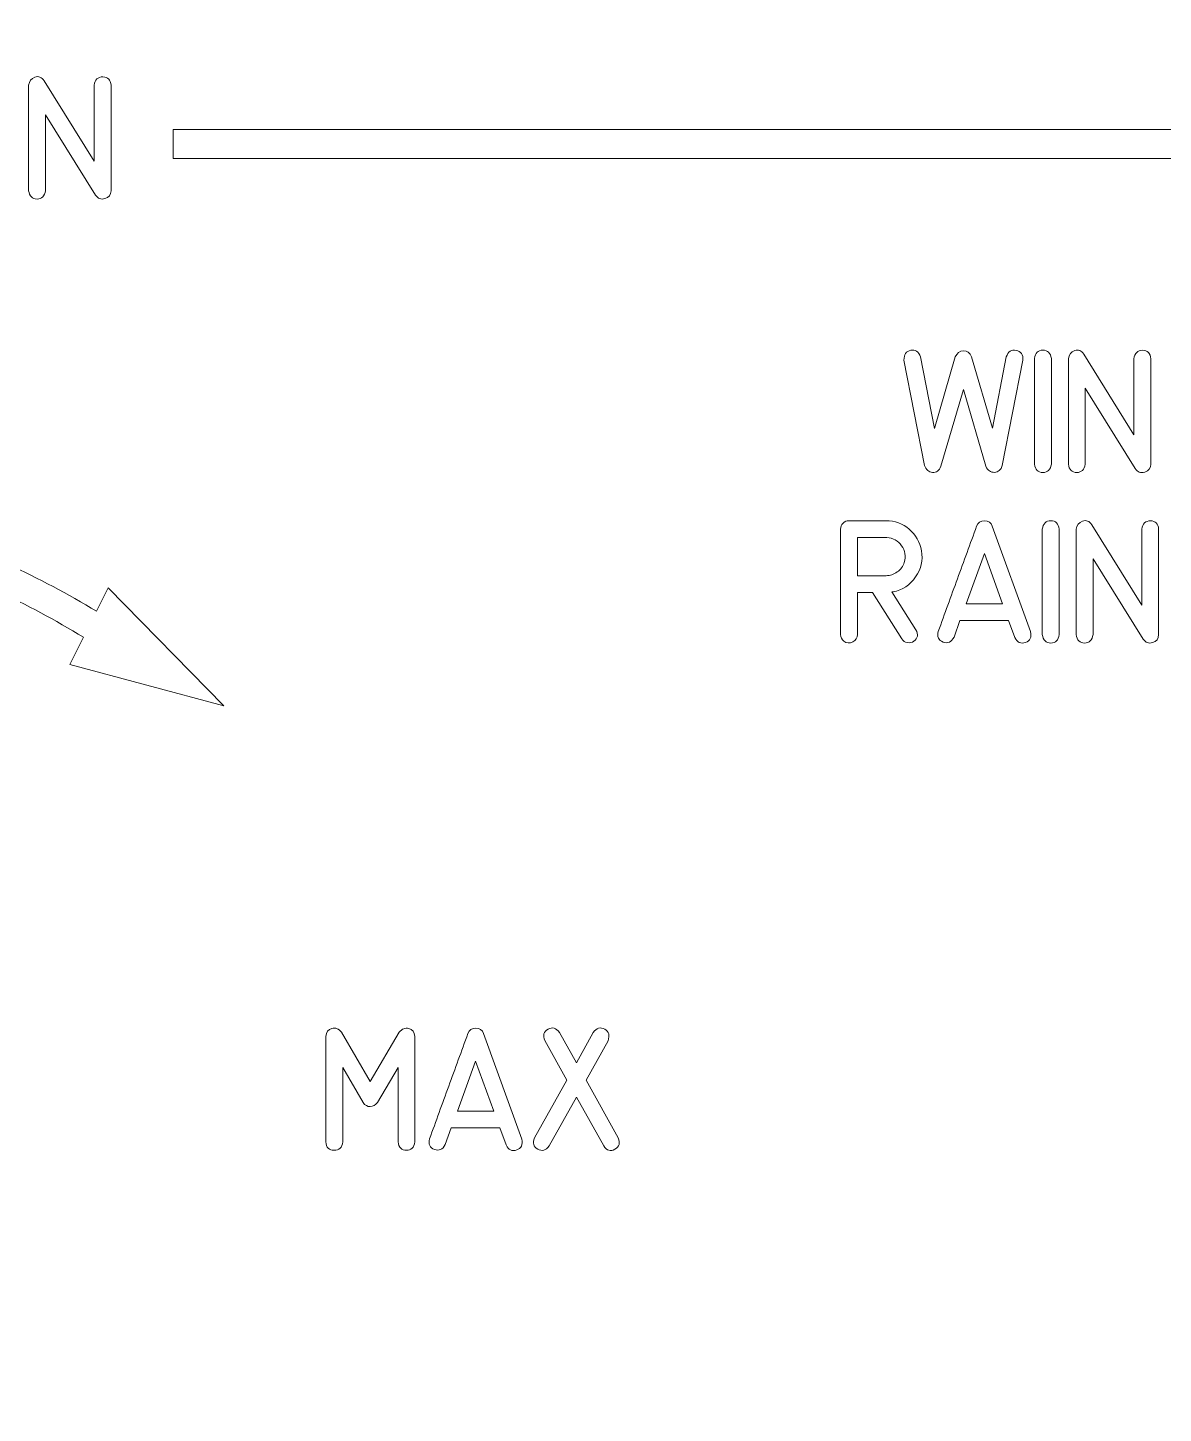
# Model space of a CAD drawing. Header units: millimetres. Extents: x -288 to 359, y -150 to 98.
# Drawn here: x -44.2 to -14.7, y -2.14 to 33.86 of the extents above; entities that cross this region are included whole.
import ezdxf

# ---------------------------------------------------------------- set-up
doc = ezdxf.new("R2010")
doc.units = ezdxf.units.MM
doc.header["$MEASUREMENT"] = 0
doc.layers.add('Cut', color=7, linetype='Continuous', plot=False)
doc.layers.add('Engrave', color=7, linetype='Continuous')

msp = doc.modelspace()

# ---------------------------------------------------------------- linework, layer by layer
at = {"layer": 'Cut', "color": 250, "lineweight": 9}
msp.add_open_spline([(-125.3294, 95.8698), (-125.5948, 95.8696), (-125.8492, 95.764), (-126.0368, 95.5762), (-126.0368, 95.5762), (-126.2243, 95.3885), (-126.3296, 95.1352), (-126.3294, 94.8698), (-126.3294, 94.8698), (-126.3294, 94.8698), (-126.3294, 90.3823), (-126.3294, 90.3823), (-126.3294, 90.3823), (-126.3292, 90.1169), (-126.2236, 89.8624), (-126.0359, 89.6749), (-126.0359, 89.6749), (-125.8481, 89.4874), (-125.5948, 89.3821), (-125.3294, 89.3823), (-125.3294, 89.3823), (-125.3294, 89.3823), (-122.8669, 89.3823), (-122.8669, 89.3823), (-122.8669, 89.3823), (-120.5447, 89.3823), (-118.3988, 88.1434), (-117.2377, 86.1323), (-117.2377, 86.1323), (-116.0766, 84.1212), (-116.0766, 81.6434), (-117.2377, 79.6323), (-117.2377, 79.6323), (-118.3988, 77.6212), (-120.5447, 76.3823), (-122.8669, 76.3823), (-122.8669, 76.3823), (-122.8669, 76.3823), (-125.3294, 76.3823), (-125.3294, 76.3823), (-125.3294, 76.3823), (-125.5948, 76.3821), (-125.8492, 76.2765), (-126.0368, 76.0887), (-126.0368, 76.0887), (-126.2243, 75.901), (-126.3296, 75.6477), (-126.3294, 75.3823), (-126.3294, 75.3823), (-126.3294, 75.3823), (-126.3294, 23.7073), (-126.3294, 23.7073), (-126.3294, 23.7073), (-126.3292, 23.4419), (-126.2236, 23.1874), (-126.0359, 22.9999), (-126.0359, 22.9999), (-125.8481, 22.8124), (-125.5948, 22.7071), (-125.3294, 22.7073), (-125.3294, 22.7073), (-125.3294, 22.7073), (-122.8669, 22.7073), (-122.8669, 22.7073), (-122.8669, 22.7073), (-120.5447, 22.7073), (-118.3988, 21.4684), (-117.2377, 19.4573), (-117.2377, 19.4573), (-116.0766, 17.4462), (-116.0766, 14.9684), (-117.2377, 12.9573), (-117.2377, 12.9573), (-118.3988, 10.9462), (-120.5447, 9.7073), (-122.8669, 9.7073), (-122.8669, 9.7073), (-122.8669, 9.7073), (-125.3294, 9.7073), (-125.3294, 9.7073), (-125.3294, 9.7073), (-125.5948, 9.7071), (-125.8492, 9.6015), (-126.0368, 9.4137), (-126.0368, 9.4137), (-126.2243, 9.226), (-126.3296, 8.9727), (-126.3294, 8.7073), (-126.3294, 8.7073), (-126.3294, 8.7073), (-126.3294, -62.0177), (-126.3294, -62.0177), (-126.3294, -62.0177), (-126.3292, -62.2831), (-126.2236, -62.5376), (-126.0359, -62.7251), (-126.0359, -62.7251), (-125.8481, -62.9126), (-125.5948, -63.0179), (-125.3294, -63.0177), (-125.3294, -63.0177), (-125.3294, -63.0177), (-122.8669, -63.0177), (-122.8669, -63.0177), (-122.8669, -63.0177), (-120.5447, -63.0177), (-118.3988, -64.2566), (-117.2377, -66.2677), (-117.2377, -66.2677), (-116.0766, -68.2788), (-116.0766, -70.7566), (-117.2377, -72.7677), (-117.2377, -72.7677), (-118.3988, -74.7788), (-120.5447, -76.0177), (-122.8669, -76.0177), (-122.8669, -76.0177), (-122.8669, -76.0177), (-125.3294, -76.0177), (-125.3294, -76.0177), (-125.3294, -76.0177), (-125.5948, -76.0179), (-125.8492, -76.1235), (-126.0368, -76.3113), (-126.0368, -76.3113), (-126.2243, -76.499), (-126.3296, -76.7523), (-126.3294, -77.0177), (-126.3294, -77.0177), (-126.3294, -77.0177), (-126.3294, -128.6927), (-126.3294, -128.6927), (-126.3294, -128.6927), (-126.3292, -128.9581), (-126.2236, -129.2126), (-126.0359, -129.4001), (-126.0359, -129.4001), (-125.8481, -129.5876), (-125.5948, -129.6929), (-125.3294, -129.6927), (-125.3294, -129.6927), (-125.3294, -129.6927), (-122.8669, -129.6927), (-122.8669, -129.6927), (-122.8669, -129.6927), (-120.5447, -129.6927), (-118.3988, -130.9316), (-117.2377, -132.9427), (-117.2377, -132.9427), (-116.0766, -134.9538), (-116.0766, -137.4316), (-117.2377, -139.4427), (-117.2377, -139.4427), (-118.3988, -141.4538), (-120.5447, -142.6927), (-122.8669, -142.6927), (-122.8669, -142.6927), (-122.8669, -142.6927), (-125.3294, -142.6927), (-125.3294, -142.6927), (-125.3294, -142.6927), (-125.5948, -142.6929), (-125.8492, -142.7985), (-126.0368, -142.9863), (-126.0368, -142.9863), (-126.2243, -143.174), (-126.3296, -143.4273), (-126.3294, -143.6927), (-126.3294, -143.6927), (-126.3294, -143.6927), (-126.3294, -148.1802), (-126.3294, -148.1802), (-126.3294, -148.1802), (-126.3292, -148.4456), (-126.2236, -148.7001), (-126.0359, -148.8876), (-126.0359, -148.8876), (-125.8481, -149.0751), (-125.5948, -149.1804), (-125.3294, -149.1802), (-125.3294, -149.1802), (-125.3294, -149.1802), (16.1206, -149.1802), (16.1206, -149.1802), (16.1206, -149.1802), (16.386, -149.1801), (16.6404, -149.0745), (16.828, -148.8867), (16.828, -148.8867), (17.0155, -148.6989), (17.1208, -148.4456), (17.1206, -148.1802), (17.1206, -148.1802), (17.1206, -148.1802), (17.1206, -143.6927), (17.1206, -143.6927), (17.1206, -143.6927), (17.1204, -143.4273), (17.0149, -143.1729), (16.8271, -142.9854), (16.8271, -142.9854), (16.6393, -142.7978), (16.386, -142.6926), (16.1206, -142.6927), (16.1206, -142.6927), (16.1206, -142.6927), (13.6581, -142.6927), (13.6581, -142.6927), (13.6581, -142.6927), (11.3359, -142.6927), (9.1901, -141.4538), (8.029, -139.4427), (8.029, -139.4427), (6.8678, -137.4316), (6.8678, -134.9538), (8.029, -132.9427), (8.029, -132.9427), (9.1901, -130.9316), (11.3359, -129.6927), (13.6581, -129.6927), (13.6581, -129.6927), (13.6581, -129.6927), (16.1206, -129.6927), (16.1206, -129.6927), (16.1206, -129.6927), (16.386, -129.6926), (16.6404, -129.587), (16.828, -129.3992), (16.828, -129.3992), (17.0155, -129.2114), (17.1208, -128.9581), (17.1206, -128.6927), (17.1206, -128.6927), (17.1206, -128.6927), (17.1206, -77.0177), (17.1206, -77.0177), (17.1206, -77.0177), (17.1204, -76.7523), (17.0149, -76.4979), (16.8271, -76.3104), (16.8271, -76.3104), (16.6393, -76.1228), (16.386, -76.0176), (16.1206, -76.0177), (16.1206, -76.0177), (16.1206, -76.0177), (13.6581, -76.0177), (13.6581, -76.0177), (13.6581, -76.0177), (11.3359, -76.0177), (9.1901, -74.7788), (8.029, -72.7677), (8.029, -72.7677), (6.8678, -70.7566), (6.8678, -68.2788), (8.029, -66.2677), (8.029, -66.2677), (9.1901, -64.2566), (11.3359, -63.0177), (13.6581, -63.0177), (13.6581, -63.0177), (13.6581, -63.0177), (16.1206, -63.0177), (16.1206, -63.0177), (16.1206, -63.0177), (16.386, -63.0176), (16.6404, -62.912), (16.828, -62.7242), (16.828, -62.7242), (17.0155, -62.5364), (17.1208, -62.2831), (17.1206, -62.0177), (17.1206, -62.0177), (17.1206, -62.0177), (17.1206, 8.7073), (17.1206, 8.7073), (17.1206, 8.7073), (17.1204, 8.9727), (17.0149, 9.2271), (16.8271, 9.4146), (16.8271, 9.4146), (16.6393, 9.6022), (16.386, 9.7074), (16.1206, 9.7073), (16.1206, 9.7073), (16.1206, 9.7073), (13.6581, 9.7073), (13.6581, 9.7073), (13.6581, 9.7073), (11.3359, 9.7073), (9.1901, 10.9462), (8.029, 12.9573), (8.029, 12.9573), (6.8678, 14.9684), (6.8678, 17.4462), (8.029, 19.4573), (8.029, 19.4573), (9.1901, 21.4684), (11.3359, 22.7073), (13.6581, 22.7073), (13.6581, 22.7073), (13.6581, 22.7073), (16.1206, 22.7073), (16.1206, 22.7073), (16.1206, 22.7073), (16.386, 22.7074), (16.6404, 22.813), (16.828, 23.0008), (16.828, 23.0008), (17.0155, 23.1886), (17.1208, 23.4419), (17.1206, 23.7073), (17.1206, 23.7073), (17.1206, 23.7073), (17.1206, 75.3823), (17.1206, 75.3823), (17.1206, 75.3823), (17.1204, 75.6477), (17.0149, 75.9021), (16.8271, 76.0896), (16.8271, 76.0896), (16.6393, 76.2772), (16.386, 76.3824), (16.1206, 76.3823), (16.1206, 76.3823), (16.1206, 76.3823), (13.6581, 76.3823), (13.6581, 76.3823), (13.6581, 76.3823), (11.3359, 76.3823), (9.1901, 77.6212), (8.029, 79.6323), (8.029, 79.6323), (6.8678, 81.6434), (6.8678, 84.1212), (8.029, 86.1323), (8.029, 86.1323), (9.1901, 88.1434), (11.3359, 89.3823), (13.6581, 89.3823), (13.6581, 89.3823), (13.6581, 89.3823), (16.1206, 89.3823), (16.1206, 89.3823), (16.1206, 89.3823), (16.386, 89.3824), (16.6404, 89.488), (16.828, 89.6758), (16.828, 89.6758), (17.0155, 89.8636), (17.1208, 90.1169), (17.1206, 90.3823), (17.1206, 90.3823), (17.1206, 90.3823), (17.1206, 94.8698), (17.1206, 94.8698), (17.1206, 94.8698), (17.1204, 95.1352), (17.0149, 95.3896), (16.8271, 95.5771), (16.8271, 95.5771), (16.6393, 95.7647), (16.386, 95.8699), (16.1206, 95.8698), (16.1206, 95.8698), (16.1206, 95.8698), (-125.3294, 95.8698), (-125.3294, 95.8698)], degree=3, knots=[0, 0, 0, 0, 0.0107527, 0.0107527, 0.0107527, 0.0107527, 0.0215054, 0.0215054, 0.0215054, 0.0215054, 0.0322581, 0.0322581, 0.0322581, 0.0322581, 0.0430108, 0.0430108, 0.0430108, 0.0430108, 0.0537634, 0.0537634, 0.0537634, 0.0537634, 0.0645161, 0.0645161, 0.0645161, 0.0645161, 0.0752688, 0.0752688, 0.0752688, 0.0752688, 0.0860215, 0.0860215, 0.0860215, 0.0860215, 0.0967742, 0.0967742, 0.0967742, 0.0967742, 0.1075269, 0.1075269, 0.1075269, 0.1075269, 0.1182796, 0.1182796, 0.1182796, 0.1182796, 0.1290323, 0.1290323, 0.1290323, 0.1290323, 0.1397849, 0.1397849, 0.1397849, 0.1397849, 0.1505376, 0.1505376, 0.1505376, 0.1505376, 0.1612903, 0.1612903, 0.1612903, 0.1612903, 0.172043, 0.172043, 0.172043, 0.172043, 0.1827957, 0.1827957, 0.1827957, 0.1827957, 0.1935484, 0.1935484, 0.1935484, 0.1935484, 0.2043011, 0.2043011, 0.2043011, 0.2043011, 0.2150538, 0.2150538, 0.2150538, 0.2150538, 0.2258065, 0.2258065, 0.2258065, 0.2258065, 0.2365591, 0.2365591, 0.2365591, 0.2365591, 0.2473118, 0.2473118, 0.2473118, 0.2473118, 0.2580645, 0.2580645, 0.2580645, 0.2580645, 0.2688172, 0.2688172, 0.2688172, 0.2688172, 0.2795699, 0.2795699, 0.2795699, 0.2795699, 0.2903226, 0.2903226, 0.2903226, 0.2903226, 0.3010753, 0.3010753, 0.3010753, 0.3010753, 0.311828, 0.311828, 0.311828, 0.311828, 0.3225806, 0.3225806, 0.3225806, 0.3225806, 0.3333333, 0.3333333, 0.3333333, 0.3333333, 0.344086, 0.344086, 0.344086, 0.344086, 0.3548387, 0.3548387, 0.3548387, 0.3548387, 0.3655914, 0.3655914, 0.3655914, 0.3655914, 0.3763441, 0.3763441, 0.3763441, 0.3763441, 0.3870968, 0.3870968, 0.3870968, 0.3870968, 0.3978495, 0.3978495, 0.3978495, 0.3978495, 0.4086022, 0.4086022, 0.4086022, 0.4086022, 0.4193548, 0.4193548, 0.4193548, 0.4193548, 0.4301075, 0.4301075, 0.4301075, 0.4301075, 0.4408602, 0.4408602, 0.4408602, 0.4408602, 0.4516129, 0.4516129, 0.4516129, 0.4516129, 0.4623656, 0.4623656, 0.4623656, 0.4623656, 0.4731183, 0.4731183, 0.4731183, 0.4731183, 0.483871, 0.483871, 0.483871, 0.483871, 0.4946237, 0.4946237, 0.4946237, 0.4946237, 0.5053763, 0.5053763, 0.5053763, 0.5053763, 0.516129, 0.516129, 0.516129, 0.516129, 0.5268817, 0.5268817, 0.5268817, 0.5268817, 0.5376344, 0.5376344, 0.5376344, 0.5376344, 0.5483871, 0.5483871, 0.5483871, 0.5483871, 0.5591398, 0.5591398, 0.5591398, 0.5591398, 0.5698925, 0.5698925, 0.5698925, 0.5698925, 0.5806452, 0.5806452, 0.5806452, 0.5806452, 0.5913978, 0.5913978, 0.5913978, 0.5913978, 0.6021505, 0.6021505, 0.6021505, 0.6021505, 0.6129032, 0.6129032, 0.6129032, 0.6129032, 0.6236559, 0.6236559, 0.6236559, 0.6236559, 0.6344086, 0.6344086, 0.6344086, 0.6344086, 0.6451613, 0.6451613, 0.6451613, 0.6451613, 0.655914, 0.655914, 0.655914, 0.655914, 0.6666667, 0.6666667, 0.6666667, 0.6666667, 0.6774194, 0.6774194, 0.6774194, 0.6774194, 0.688172, 0.688172, 0.688172, 0.688172, 0.6989247, 0.6989247, 0.6989247, 0.6989247, 0.7096774, 0.7096774, 0.7096774, 0.7096774, 0.7204301, 0.7204301, 0.7204301, 0.7204301, 0.7311828, 0.7311828, 0.7311828, 0.7311828, 0.7419355, 0.7419355, 0.7419355, 0.7419355, 0.7526882, 0.7526882, 0.7526882, 0.7526882, 0.7634409, 0.7634409, 0.7634409, 0.7634409, 0.7741935, 0.7741935, 0.7741935, 0.7741935, 0.7849462, 0.7849462, 0.7849462, 0.7849462, 0.7956989, 0.7956989, 0.7956989, 0.7956989, 0.8064516, 0.8064516, 0.8064516, 0.8064516, 0.8172043, 0.8172043, 0.8172043, 0.8172043, 0.827957, 0.827957, 0.827957, 0.827957, 0.8387097, 0.8387097, 0.8387097, 0.8387097, 0.8494624, 0.8494624, 0.8494624, 0.8494624, 0.8602151, 0.8602151, 0.8602151, 0.8602151, 0.8709677, 0.8709677, 0.8709677, 0.8709677, 0.8817204, 0.8817204, 0.8817204, 0.8817204, 0.8924731, 0.8924731, 0.8924731, 0.8924731, 0.9032258, 0.9032258, 0.9032258, 0.9032258, 0.9139785, 0.9139785, 0.9139785, 0.9139785, 0.9247312, 0.9247312, 0.9247312, 0.9247312, 0.9354839, 0.9354839, 0.9354839, 0.9354839, 0.9462366, 0.9462366, 0.9462366, 0.9462366, 0.9569892, 0.9569892, 0.9569892, 0.9569892, 0.9677419, 0.9677419, 0.9677419, 0.9677419, 0.9784946, 0.9784946, 0.9784946, 0.9784946, 1, 1, 1, 1], dxfattribs=at)
at = {"layer": 'Engrave', "color": 240, "lineweight": 9}
for points, knots in [([(-42.036, 29.6293), (-42.036, 29.5208), (-42.0884, 29.452), (-42.1932, 29.4224), (-42.1932, 29.4224), (-42.2985, 29.3933), (-42.3794, 29.424), (-42.4376, 29.515), (-42.4376, 29.515), (-42.4376, 29.515), (-43.7399, 31.6031), (-43.7399, 31.6031), (-43.7399, 31.6031), (-43.7399, 31.6031), (-43.7399, 29.6293), (-43.7399, 29.6293), (-43.7399, 29.6293), (-43.7627, 29.4848), (-43.8357, 29.4123), (-43.959, 29.4123), (-43.959, 29.4123), (-44.0828, 29.4123), (-44.1553, 29.4848), (-44.177, 29.6293), (-44.177, 29.6293), (-44.177, 29.6293), (-44.177, 32.3672), (-44.177, 32.3672), (-44.177, 32.3672), (-44.1617, 32.4746), (-44.1066, 32.5455), (-44.0119, 32.5799), (-44.0119, 32.5799), (-43.9172, 32.6138), (-43.8383, 32.5815), (-43.7754, 32.4836), (-43.7754, 32.4836), (-43.7754, 32.4836), (-42.4731, 30.3923), (-42.4731, 30.3923), (-42.4731, 30.3923), (-42.4731, 30.3923), (-42.4731, 32.3672), (-42.4731, 32.3672), (-42.4731, 32.3672), (-42.4535, 32.5148), (-42.3784, 32.5884), (-42.2477, 32.5868), (-42.2477, 32.5868), (-42.117, 32.5852), (-42.0466, 32.5122), (-42.036, 32.3672), (-42.036, 32.3672), (-42.036, 32.3672), (-42.036, 29.6293), (-42.036, 29.6293)], [0, 0, 0, 0, 0.0666667, 0.0666667, 0.0666667, 0.0666667, 0.1333333, 0.1333333, 0.1333333, 0.1333333, 0.2, 0.2, 0.2, 0.2, 0.2666667, 0.2666667, 0.2666667, 0.2666667, 0.3333333, 0.3333333, 0.3333333, 0.3333333, 0.4, 0.4, 0.4, 0.4, 0.4666667, 0.4666667, 0.4666667, 0.4666667, 0.5333333, 0.5333333, 0.5333333, 0.5333333, 0.6, 0.6, 0.6, 0.6, 0.6666667, 0.6666667, 0.6666667, 0.6666667, 0.7333333, 0.7333333, 0.7333333, 0.7333333, 0.8, 0.8, 0.8, 0.8, 0.8666667, 0.8666667, 0.8666667, 0.8666667, 1, 1, 1, 1]), ([(-40.4235, 31.2174), (-40.4235, 31.2174), (5.717, 31.2174), (5.717, 31.2174), (5.717, 31.2174), (5.717, 31.2174), (5.717, -14.6562), (5.717, -14.6562), (5.717, -14.6562), (5.717, -14.6562), (-31.6044, -14.6562), (-31.6044, -14.6562), (-31.6044, -14.6562), (-31.6044, -14.6562), (-31.6044, -13.9062), (-31.6044, -13.9062), (-31.6044, -13.9062), (-31.6044, -13.9062), (4.967, -13.9062), (4.967, -13.9062), (4.967, -13.9062), (4.967, -13.9062), (4.967, 30.4674), (4.967, 30.4674), (4.967, 30.4674), (4.967, 30.4674), (-40.4235, 30.4674), (-40.4235, 30.4674), (-40.4235, 30.4674), (-40.4235, 30.4674), (-40.4235, 31.2174), (-40.4235, 31.2174)], [0, 0, 0, 0, 0.1111111, 0.1111111, 0.1111111, 0.1111111, 0.2222222, 0.2222222, 0.2222222, 0.2222222, 0.3333333, 0.3333333, 0.3333333, 0.3333333, 0.4444444, 0.4444444, 0.4444444, 0.4444444, 0.5555556, 0.5555556, 0.5555556, 0.5555556, 0.6666667, 0.6666667, 0.6666667, 0.6666667, 0.7777778, 0.7777778, 0.7777778, 0.7777778, 1, 1, 1, 1]), ([(-19.6866, 25.3084), (-19.6866, 25.3084), (-19.1437, 23.4542), (-19.1437, 23.4542), (-19.1437, 23.4542), (-19.1437, 23.4542), (-18.7812, 25.3084), (-18.7812, 25.3084), (-18.7812, 25.3084), (-18.7378, 25.4481), (-18.6526, 25.5047), (-18.5261, 25.4788), (-18.5261, 25.4788), (-18.3991, 25.4528), (-18.3414, 25.3687), (-18.3515, 25.2263), (-18.3515, 25.2263), (-18.3515, 25.2263), (-18.8881, 22.4884), (-18.8881, 22.4884), (-18.8881, 22.4884), (-18.9209, 22.3736), (-18.9886, 22.3143), (-19.0902, 22.3101), (-19.0902, 22.3101), (-19.1918, 22.3059), (-19.2659, 22.3583), (-19.3114, 22.4667), (-19.3114, 22.4667), (-19.3114, 22.4667), (-19.8972, 24.4665), (-19.8972, 24.4665), (-19.8972, 24.4665), (-19.8972, 24.4665), (-20.4787, 22.4667), (-20.4787, 22.4667), (-20.4787, 22.4667), (-20.5258, 22.3551), (-20.5989, 22.3027), (-20.6973, 22.3101), (-20.6973, 22.3101), (-20.7952, 22.3175), (-20.8645, 22.3768), (-20.9047, 22.4884), (-20.9047, 22.4884), (-20.9047, 22.4884), (-21.4413, 25.2263), (-21.4413, 25.2263), (-21.4413, 25.2263), (-21.4413, 25.374), (-21.3826, 25.4592), (-21.2646, 25.4814), (-21.2646, 25.4814), (-21.1466, 25.5036), (-21.0608, 25.4459), (-21.0074, 25.3084), (-21.0074, 25.3084), (-21.0074, 25.3084), (-20.6491, 23.451), (-20.6491, 23.451), (-20.6491, 23.451), (-20.6491, 23.451), (-20.1067, 25.3084), (-20.1067, 25.3084), (-20.1067, 25.3084), (-20.0623, 25.4105), (-19.9909, 25.4634), (-19.8935, 25.4666), (-19.8935, 25.4666), (-19.7956, 25.4698), (-19.7268, 25.4168), (-19.6866, 25.3084)], [0, 0, 0, 0, 0.0526316, 0.0526316, 0.0526316, 0.0526316, 0.1052632, 0.1052632, 0.1052632, 0.1052632, 0.1578947, 0.1578947, 0.1578947, 0.1578947, 0.2105263, 0.2105263, 0.2105263, 0.2105263, 0.2631579, 0.2631579, 0.2631579, 0.2631579, 0.3157895, 0.3157895, 0.3157895, 0.3157895, 0.3684211, 0.3684211, 0.3684211, 0.3684211, 0.4210526, 0.4210526, 0.4210526, 0.4210526, 0.4736842, 0.4736842, 0.4736842, 0.4736842, 0.5263158, 0.5263158, 0.5263158, 0.5263158, 0.5789474, 0.5789474, 0.5789474, 0.5789474, 0.6315789, 0.6315789, 0.6315789, 0.6315789, 0.6842105, 0.6842105, 0.6842105, 0.6842105, 0.7368421, 0.7368421, 0.7368421, 0.7368421, 0.7894737, 0.7894737, 0.7894737, 0.7894737, 0.8421053, 0.8421053, 0.8421053, 0.8421053, 0.8947368, 0.8947368, 0.8947368, 0.8947368, 1, 1, 1, 1]), ([(-17.6106, 22.5239), (-17.6334, 22.3784), (-17.7069, 22.3059), (-17.8313, 22.3064), (-17.8313, 22.3064), (-17.9562, 22.3069), (-18.0292, 22.3794), (-18.0509, 22.5239), (-18.0509, 22.5239), (-18.0509, 22.5239), (-18.0509, 25.265), (-18.0509, 25.265), (-18.0509, 25.265), (-18.0292, 25.4105), (-17.9562, 25.484), (-17.8313, 25.4846), (-17.8313, 25.4846), (-17.7069, 25.4851), (-17.6334, 25.4115), (-17.6106, 25.265), (-17.6106, 25.265), (-17.6106, 25.265), (-17.6106, 22.5239), (-17.6106, 22.5239)], [0, 0, 0, 0, 0.1428571, 0.1428571, 0.1428571, 0.1428571, 0.2857143, 0.2857143, 0.2857143, 0.2857143, 0.4285714, 0.4285714, 0.4285714, 0.4285714, 0.5714286, 0.5714286, 0.5714286, 0.5714286, 0.7142857, 0.7142857, 0.7142857, 0.7142857, 1, 1, 1, 1]), ([(-15.0294, 22.5239), (-15.0294, 22.4154), (-15.0818, 22.3466), (-15.1866, 22.317), (-15.1866, 22.317), (-15.2919, 22.2879), (-15.3728, 22.3186), (-15.431, 22.4096), (-15.431, 22.4096), (-15.431, 22.4096), (-16.7333, 24.4977), (-16.7333, 24.4977), (-16.7333, 24.4977), (-16.7333, 24.4977), (-16.7333, 22.5239), (-16.7333, 22.5239), (-16.7333, 22.5239), (-16.7561, 22.3794), (-16.8291, 22.3069), (-16.9524, 22.3069), (-16.9524, 22.3069), (-17.0762, 22.3069), (-17.1487, 22.3794), (-17.1704, 22.5239), (-17.1704, 22.5239), (-17.1704, 22.5239), (-17.1704, 25.2618), (-17.1704, 25.2618), (-17.1704, 25.2618), (-17.1551, 25.3692), (-17.1, 25.4401), (-17.0053, 25.4745), (-17.0053, 25.4745), (-16.9106, 25.5084), (-16.8317, 25.4761), (-16.7688, 25.3782), (-16.7688, 25.3782), (-16.7688, 25.3782), (-15.4665, 23.2869), (-15.4665, 23.2869), (-15.4665, 23.2869), (-15.4665, 23.2869), (-15.4665, 25.2618), (-15.4665, 25.2618), (-15.4665, 25.2618), (-15.4469, 25.4094), (-15.3718, 25.483), (-15.2411, 25.4814), (-15.2411, 25.4814), (-15.1104, 25.4798), (-15.04, 25.4068), (-15.0294, 25.2618), (-15.0294, 25.2618), (-15.0294, 25.2618), (-15.0294, 22.5239), (-15.0294, 22.5239)], [0, 0, 0, 0, 0.0666667, 0.0666667, 0.0666667, 0.0666667, 0.1333333, 0.1333333, 0.1333333, 0.1333333, 0.2, 0.2, 0.2, 0.2, 0.2666667, 0.2666667, 0.2666667, 0.2666667, 0.3333333, 0.3333333, 0.3333333, 0.3333333, 0.4, 0.4, 0.4, 0.4, 0.4666667, 0.4666667, 0.4666667, 0.4666667, 0.5333333, 0.5333333, 0.5333333, 0.5333333, 0.6, 0.6, 0.6, 0.6, 0.6666667, 0.6666667, 0.6666667, 0.6666667, 0.7333333, 0.7333333, 0.7333333, 0.7333333, 0.8, 0.8, 0.8, 0.8, 0.8666667, 0.8666667, 0.8666667, 0.8666667, 1, 1, 1, 1]), ([(-21.1278, 18.2151), (-21.0616, 18.0981), (-21.0802, 18.0002), (-21.1833, 17.9203), (-21.1833, 17.9203), (-21.2331, 17.8854), (-21.2902, 17.8732), (-21.3548, 17.8849), (-21.3548, 17.8849), (-21.4194, 17.896), (-21.4664, 17.9282), (-21.4966, 17.9806), (-21.4966, 17.9806), (-21.4966, 17.9806), (-22.2607, 19.1887), (-22.2607, 19.1887), (-22.2607, 19.1887), (-22.2607, 19.1887), (-22.6486, 19.1887), (-22.6486, 19.1887), (-22.6486, 19.1887), (-22.6486, 19.1887), (-22.6486, 18.097), (-22.6486, 18.097), (-22.6486, 18.097), (-22.6486, 18.0071), (-22.6894, 17.9425), (-22.7708, 17.9023), (-22.7708, 17.9023), (-22.8529, 17.8626), (-22.9291, 17.87), (-23.0005, 17.9251), (-23.0005, 17.9251), (-23.0571, 17.9674), (-23.0857, 18.0246), (-23.0857, 18.097), (-23.0857, 18.097), (-23.0857, 18.097), (-23.0857, 20.8365), (-23.0857, 20.8365), (-23.0857, 20.8365), (-23.0857, 20.8963), (-23.0645, 20.9477), (-23.0227, 20.99), (-23.0227, 20.99), (-22.9809, 21.0323), (-22.9296, 21.0535), (-22.8687, 21.0535), (-22.8687, 21.0535), (-22.8687, 21.0535), (-21.9062, 21.0535), (-21.9062, 21.0535), (-21.9062, 21.0535), (-21.6744, 21.0535), (-21.4733, 20.9799), (-21.3029, 20.8328), (-21.3029, 20.8328), (-21.1325, 20.6852), (-21.0262, 20.4984), (-20.9849, 20.2719), (-20.9849, 20.2719), (-20.9415, 20.029), (-20.9928, 19.802), (-21.1394, 19.5909), (-21.1394, 19.5909), (-21.2855, 19.3792), (-21.4797, 19.2512), (-21.7215, 19.2057), (-21.7215, 19.2057), (-21.7215, 19.2057), (-21.7511, 19.2009), (-21.7511, 19.2009), (-21.7511, 19.2009), (-21.7511, 19.2009), (-21.1278, 18.2151), (-21.1278, 18.2151)], [0, 0, 0, 0, 0.05, 0.05, 0.05, 0.05, 0.1, 0.1, 0.1, 0.1, 0.15, 0.15, 0.15, 0.15, 0.2, 0.2, 0.2, 0.2, 0.25, 0.25, 0.25, 0.25, 0.3, 0.3, 0.3, 0.3, 0.35, 0.35, 0.35, 0.35, 0.4, 0.4, 0.4, 0.4, 0.45, 0.45, 0.45, 0.45, 0.5, 0.5, 0.5, 0.5, 0.55, 0.55, 0.55, 0.55, 0.6, 0.6, 0.6, 0.6, 0.65, 0.65, 0.65, 0.65, 0.7, 0.7, 0.7, 0.7, 0.75, 0.75, 0.75, 0.75, 0.8, 0.8, 0.8, 0.8, 0.85, 0.85, 0.85, 0.85, 0.9, 0.9, 0.9, 0.9, 1, 1, 1, 1]), ([(-20.5478, 18.1775), (-20.3827, 18.6336), (-20.2171, 19.0892), (-20.0514, 19.5443), (-20.0514, 19.5443), (-19.8853, 19.9994), (-19.7191, 20.455), (-19.553, 20.9106), (-19.553, 20.9106), (-19.5186, 21.0048), (-19.4508, 21.0524), (-19.3498, 21.0535), (-19.3498, 21.0535), (-19.2482, 21.0546), (-19.1799, 21.0069), (-19.145, 20.9106), (-19.145, 20.9106), (-19.145, 20.9106), (-18.1512, 18.1701), (-18.1512, 18.1701), (-18.1512, 18.1701), (-18.1205, 18.024), (-18.1649, 17.9304), (-18.2845, 17.888), (-18.2845, 17.888), (-18.4047, 17.8452), (-18.4967, 17.8891), (-18.5624, 18.0182), (-18.5624, 18.0182), (-18.5624, 18.0182), (-18.7216, 18.4616), (-18.7216, 18.4616), (-18.7216, 18.4616), (-18.7216, 18.4616), (-19.9853, 18.4616), (-19.9853, 18.4616), (-19.9853, 18.4616), (-19.9853, 18.4616), (-20.1403, 18.0288), (-20.1403, 18.0288), (-20.1403, 18.0288), (-20.2065, 17.8986), (-20.3007, 17.8563), (-20.4224, 17.9013), (-20.4224, 17.9013), (-20.5446, 17.9457), (-20.5864, 18.0383), (-20.5478, 18.1775)], [0, 0, 0, 0, 0.0769231, 0.0769231, 0.0769231, 0.0769231, 0.1538462, 0.1538462, 0.1538462, 0.1538462, 0.2307692, 0.2307692, 0.2307692, 0.2307692, 0.3076923, 0.3076923, 0.3076923, 0.3076923, 0.3846154, 0.3846154, 0.3846154, 0.3846154, 0.4615385, 0.4615385, 0.4615385, 0.4615385, 0.5384615, 0.5384615, 0.5384615, 0.5384615, 0.6153846, 0.6153846, 0.6153846, 0.6153846, 0.6923077, 0.6923077, 0.6923077, 0.6923077, 0.7692308, 0.7692308, 0.7692308, 0.7692308, 0.8461538, 0.8461538, 0.8461538, 0.8461538, 1, 1, 1, 1]), ([(-17.4056, 18.0923), (-17.4284, 17.9468), (-17.5019, 17.8743), (-17.6263, 17.8748), (-17.6263, 17.8748), (-17.7512, 17.8753), (-17.8242, 17.9478), (-17.8459, 18.0923), (-17.8459, 18.0923), (-17.8459, 18.0923), (-17.8459, 20.8334), (-17.8459, 20.8334), (-17.8459, 20.8334), (-17.8242, 20.9789), (-17.7512, 21.0524), (-17.6263, 21.053), (-17.6263, 21.053), (-17.5019, 21.0535), (-17.4284, 20.9799), (-17.4056, 20.8334), (-17.4056, 20.8334), (-17.4056, 20.8334), (-17.4056, 18.0923), (-17.4056, 18.0923)], [0, 0, 0, 0, 0.1428571, 0.1428571, 0.1428571, 0.1428571, 0.2857143, 0.2857143, 0.2857143, 0.2857143, 0.4285714, 0.4285714, 0.4285714, 0.4285714, 0.5714286, 0.5714286, 0.5714286, 0.5714286, 0.7142857, 0.7142857, 0.7142857, 0.7142857, 1, 1, 1, 1]), ([(-14.8244, 18.0923), (-14.8244, 17.9838), (-14.8768, 17.915), (-14.9816, 17.8854), (-14.9816, 17.8854), (-15.0869, 17.8563), (-15.1678, 17.887), (-15.226, 17.978), (-15.226, 17.978), (-15.226, 17.978), (-16.5283, 20.0661), (-16.5283, 20.0661), (-16.5283, 20.0661), (-16.5283, 20.0661), (-16.5283, 18.0923), (-16.5283, 18.0923), (-16.5283, 18.0923), (-16.5511, 17.9478), (-16.6241, 17.8753), (-16.7474, 17.8753), (-16.7474, 17.8753), (-16.8712, 17.8753), (-16.9437, 17.9478), (-16.9654, 18.0923), (-16.9654, 18.0923), (-16.9654, 18.0923), (-16.9654, 20.8302), (-16.9654, 20.8302), (-16.9654, 20.8302), (-16.9501, 20.9376), (-16.895, 21.0085), (-16.8003, 21.0429), (-16.8003, 21.0429), (-16.7056, 21.0768), (-16.6267, 21.0445), (-16.5638, 20.9466), (-16.5638, 20.9466), (-16.5638, 20.9466), (-15.2615, 18.8553), (-15.2615, 18.8553), (-15.2615, 18.8553), (-15.2615, 18.8553), (-15.2615, 20.8302), (-15.2615, 20.8302), (-15.2615, 20.8302), (-15.2419, 20.9778), (-15.1668, 21.0514), (-15.0361, 21.0498), (-15.0361, 21.0498), (-14.9054, 21.0482), (-14.835, 20.9752), (-14.8244, 20.8302), (-14.8244, 20.8302), (-14.8244, 20.8302), (-14.8244, 18.0923), (-14.8244, 18.0923)], [0, 0, 0, 0, 0.0666667, 0.0666667, 0.0666667, 0.0666667, 0.1333333, 0.1333333, 0.1333333, 0.1333333, 0.2, 0.2, 0.2, 0.2, 0.2666667, 0.2666667, 0.2666667, 0.2666667, 0.3333333, 0.3333333, 0.3333333, 0.3333333, 0.4, 0.4, 0.4, 0.4, 0.4666667, 0.4666667, 0.4666667, 0.4666667, 0.5333333, 0.5333333, 0.5333333, 0.5333333, 0.6, 0.6, 0.6, 0.6, 0.6666667, 0.6666667, 0.6666667, 0.6666667, 0.7333333, 0.7333333, 0.7333333, 0.7333333, 0.8, 0.8, 0.8, 0.8, 0.8666667, 0.8666667, 0.8666667, 0.8666667, 1, 1, 1, 1]), ([(-42.1078, 19.3133), (-42.1078, 19.3133), (-39.1078, 16.247), (-39.1078, 16.247), (-39.1078, 16.247), (-39.1078, 16.247), (-43.1078, 17.3133), (-43.1078, 17.3133), (-43.1078, 17.3133), (-43.1078, 17.3133), (-42.7513, 18.0262), (-42.7513, 18.0262), (-42.7513, 18.0262), (-44.2056, 18.9165), (-45.7591, 19.6326), (-47.3806, 20.16), (-47.3806, 20.16), (-47.3806, 20.16), (-47.1078, 20.8599), (-47.1078, 20.8599), (-47.1078, 20.8599), (-45.4658, 20.3224), (-43.8908, 19.5973), (-42.4147, 18.6994), (-42.4147, 18.6994), (-42.4147, 18.6994), (-42.1078, 19.3133), (-42.1078, 19.3133)], [0, 0, 0, 0, 0.125, 0.125, 0.125, 0.125, 0.25, 0.25, 0.25, 0.25, 0.375, 0.375, 0.375, 0.375, 0.5, 0.5, 0.5, 0.5, 0.625, 0.625, 0.625, 0.625, 0.75, 0.75, 0.75, 0.75, 1, 1, 1, 1]), ([(-21.9062, 19.6242), (-21.8004, 19.6242), (-21.703, 19.656), (-21.6136, 19.7205), (-21.6136, 19.7205), (-21.5241, 19.7846), (-21.4643, 19.8682), (-21.4331, 19.9714), (-21.4331, 19.9714), (-21.3844, 20.1306), (-21.4067, 20.2746), (-21.4998, 20.4032), (-21.4998, 20.4032), (-21.5929, 20.5317), (-21.721, 20.6027), (-21.884, 20.6164), (-21.884, 20.6164), (-21.884, 20.6164), (-22.6486, 20.6164), (-22.6486, 20.6164), (-22.6486, 20.6164), (-22.6486, 20.6164), (-22.6486, 19.6242), (-22.6486, 19.6242), (-22.6486, 19.6242), (-22.6486, 19.6242), (-21.9062, 19.6242), (-21.9062, 19.6242)], [0, 0, 0, 0, 0.125, 0.125, 0.125, 0.125, 0.25, 0.25, 0.25, 0.25, 0.375, 0.375, 0.375, 0.375, 0.5, 0.5, 0.5, 0.5, 0.625, 0.625, 0.625, 0.625, 0.75, 0.75, 0.75, 0.75, 1, 1, 1, 1]), ([(-18.8799, 18.8971), (-18.8799, 18.8971), (-19.3513, 20.1994), (-19.3513, 20.1994), (-19.3513, 20.1994), (-19.3513, 20.1994), (-19.8255, 18.8971), (-19.8255, 18.8971), (-19.8255, 18.8971), (-19.8255, 18.8971), (-18.8799, 18.8971), (-18.8799, 18.8971)], [0, 0, 0, 0, 0.25, 0.25, 0.25, 0.25, 0.5, 0.5, 0.5, 0.5, 1, 1, 1, 1]), ([(-19.3513, 20.1994), (-19.3513, 20.1994), (-18.8799, 18.8971), (-18.8799, 18.8971), (-18.8799, 18.8971), (-18.8799, 18.8971), (-19.3513, 20.1994), (-19.3513, 20.1994)], [0, 0, 0, 0, 0.3333333, 0.3333333, 0.3333333, 0.3333333, 1, 1, 1, 1]), ([(-34.1452, 4.9089), (-34.168, 4.7644), (-34.241, 4.6919), (-34.3643, 4.6924), (-34.3643, 4.6924), (-34.4881, 4.693), (-34.5606, 4.7655), (-34.5823, 4.9089), (-34.5823, 4.9089), (-34.5823, 4.9089), (-34.5823, 6.8451), (-34.5823, 6.8451), (-34.5823, 6.8451), (-34.5823, 6.8451), (-35.1141, 5.9354), (-35.1141, 5.9354), (-35.1141, 5.9354), (-35.1707, 5.8672), (-35.2342, 5.8312), (-35.3041, 5.828), (-35.3041, 5.828), (-35.3739, 5.8254), (-35.4358, 5.8608), (-35.4909, 5.9354), (-35.4909, 5.9354), (-35.4909, 5.9354), (-36.0195, 6.8408), (-36.0195, 6.8408), (-36.0195, 6.8408), (-36.0195, 6.8408), (-36.0179, 4.9089), (-36.0179, 4.9089), (-36.0179, 4.9089), (-36.0343, 4.7655), (-36.1089, 4.6935), (-36.2418, 4.694), (-36.2418, 4.694), (-36.3746, 4.6945), (-36.446, 4.7665), (-36.4566, 4.9089), (-36.4566, 4.9089), (-36.4566, 4.9089), (-36.4566, 7.6468), (-36.4566, 7.6468), (-36.4566, 7.6468), (-36.4481, 7.7658), (-36.3963, 7.8367), (-36.3, 7.86), (-36.3, 7.86), (-36.2037, 7.8833), (-36.12, 7.8505), (-36.0486, 7.7616), (-36.0486, 7.7616), (-36.0486, 7.7616), (-35.303, 6.4794), (-35.303, 6.4794), (-35.303, 6.4794), (-35.303, 6.4794), (-34.5495, 7.7616), (-34.5495, 7.7616), (-34.5495, 7.7616), (-34.4786, 7.8505), (-34.3955, 7.8828), (-34.3008, 7.859), (-34.3008, 7.859), (-34.2066, 7.8352), (-34.1542, 7.7648), (-34.1452, 7.6468), (-34.1452, 7.6468), (-34.1452, 7.6468), (-34.1452, 4.9089), (-34.1452, 4.9089)], [0, 0, 0, 0, 0.0526316, 0.0526316, 0.0526316, 0.0526316, 0.1052632, 0.1052632, 0.1052632, 0.1052632, 0.1578947, 0.1578947, 0.1578947, 0.1578947, 0.2105263, 0.2105263, 0.2105263, 0.2105263, 0.2631579, 0.2631579, 0.2631579, 0.2631579, 0.3157895, 0.3157895, 0.3157895, 0.3157895, 0.3684211, 0.3684211, 0.3684211, 0.3684211, 0.4210526, 0.4210526, 0.4210526, 0.4210526, 0.4736842, 0.4736842, 0.4736842, 0.4736842, 0.5263158, 0.5263158, 0.5263158, 0.5263158, 0.5789474, 0.5789474, 0.5789474, 0.5789474, 0.6315789, 0.6315789, 0.6315789, 0.6315789, 0.6842105, 0.6842105, 0.6842105, 0.6842105, 0.7368421, 0.7368421, 0.7368421, 0.7368421, 0.7894737, 0.7894737, 0.7894737, 0.7894737, 0.8421053, 0.8421053, 0.8421053, 0.8421053, 0.8947368, 0.8947368, 0.8947368, 0.8947368, 1, 1, 1, 1]), ([(-33.7621, 4.9909), (-33.597, 5.447), (-33.4314, 5.9026), (-33.2657, 6.3577), (-33.2657, 6.3577), (-33.0996, 6.8128), (-32.9334, 7.2684), (-32.7673, 7.724), (-32.7673, 7.724), (-32.7329, 7.8182), (-32.6651, 7.8658), (-32.5641, 7.8669), (-32.5641, 7.8669), (-32.4625, 7.868), (-32.3942, 7.8203), (-32.3593, 7.724), (-32.3593, 7.724), (-32.3593, 7.724), (-31.3655, 4.9835), (-31.3655, 4.9835), (-31.3655, 4.9835), (-31.3348, 4.8374), (-31.3792, 4.7438), (-31.4988, 4.7014), (-31.4988, 4.7014), (-31.619, 4.6586), (-31.711, 4.7025), (-31.7767, 4.8316), (-31.7767, 4.8316), (-31.7767, 4.8316), (-31.9359, 5.275), (-31.9359, 5.275), (-31.9359, 5.275), (-31.9359, 5.275), (-33.1996, 5.275), (-33.1996, 5.275), (-33.1996, 5.275), (-33.1996, 5.275), (-33.3546, 4.8422), (-33.3546, 4.8422), (-33.3546, 4.8422), (-33.4208, 4.712), (-33.515, 4.6697), (-33.6367, 4.7147), (-33.6367, 4.7147), (-33.7589, 4.7591), (-33.8007, 4.8517), (-33.7621, 4.9909)], [0, 0, 0, 0, 0.0769231, 0.0769231, 0.0769231, 0.0769231, 0.1538462, 0.1538462, 0.1538462, 0.1538462, 0.2307692, 0.2307692, 0.2307692, 0.2307692, 0.3076923, 0.3076923, 0.3076923, 0.3076923, 0.3846154, 0.3846154, 0.3846154, 0.3846154, 0.4615385, 0.4615385, 0.4615385, 0.4615385, 0.5384615, 0.5384615, 0.5384615, 0.5384615, 0.6153846, 0.6153846, 0.6153846, 0.6153846, 0.6923077, 0.6923077, 0.6923077, 0.6923077, 0.7692308, 0.7692308, 0.7692308, 0.7692308, 0.8461538, 0.8461538, 0.8461538, 0.8461538, 1, 1, 1, 1]), ([(-31.0369, 5.0173), (-31.0369, 5.0173), (-30.1982, 6.5181), (-30.1982, 6.5181), (-30.1982, 6.5181), (-30.1982, 6.5181), (-30.7702, 7.5431), (-30.7702, 7.5431), (-30.7702, 7.5431), (-30.8252, 7.6785), (-30.7967, 7.7775), (-30.685, 7.8399), (-30.685, 7.8399), (-30.5734, 7.9024), (-30.4744, 7.8743), (-30.3871, 7.7552), (-30.3871, 7.7552), (-30.3871, 7.7552), (-29.95, 6.9663), (-29.95, 6.9663), (-29.95, 6.9663), (-29.95, 6.9663), (-29.5097, 7.7552), (-29.5097, 7.7552), (-29.5097, 7.7552), (-29.423, 7.8743), (-29.3245, 7.9024), (-29.2139, 7.8404), (-29.2139, 7.8404), (-29.1033, 7.7785), (-29.0742, 7.679), (-29.1272, 7.5415), (-29.1272, 7.5415), (-29.1272, 7.5415), (-29.6976, 6.5181), (-29.6976, 6.5181), (-29.6976, 6.5181), (-29.6976, 6.5181), (-28.8605, 5.0173), (-28.8605, 5.0173), (-28.8605, 5.0173), (-28.8044, 4.8808), (-28.8335, 4.7813), (-28.9472, 4.7189), (-28.9472, 4.7189), (-29.061, 4.6564), (-29.1584, 4.6855), (-29.2399, 4.8067), (-29.2399, 4.8067), (-29.2399, 4.8067), (-29.95, 6.0714), (-29.95, 6.0714), (-29.95, 6.0714), (-29.95, 6.0714), (-30.6522, 4.8067), (-30.6522, 4.8067), (-30.6522, 4.8067), (-30.7422, 4.6887), (-30.8427, 4.6601), (-30.9538, 4.7215), (-30.9538, 4.7215), (-31.065, 4.7824), (-31.093, 4.8808), (-31.0369, 5.0173)], [0, 0, 0, 0, 0.0588235, 0.0588235, 0.0588235, 0.0588235, 0.1176471, 0.1176471, 0.1176471, 0.1176471, 0.1764706, 0.1764706, 0.1764706, 0.1764706, 0.2352941, 0.2352941, 0.2352941, 0.2352941, 0.2941176, 0.2941176, 0.2941176, 0.2941176, 0.3529412, 0.3529412, 0.3529412, 0.3529412, 0.4117647, 0.4117647, 0.4117647, 0.4117647, 0.4705882, 0.4705882, 0.4705882, 0.4705882, 0.5294118, 0.5294118, 0.5294118, 0.5294118, 0.5882353, 0.5882353, 0.5882353, 0.5882353, 0.6470588, 0.6470588, 0.6470588, 0.6470588, 0.7058824, 0.7058824, 0.7058824, 0.7058824, 0.7647059, 0.7647059, 0.7647059, 0.7647059, 0.8235294, 0.8235294, 0.8235294, 0.8235294, 0.8823529, 0.8823529, 0.8823529, 0.8823529, 1, 1, 1, 1]), ([(-32.0942, 5.7105), (-32.0942, 5.7105), (-32.5656, 7.0128), (-32.5656, 7.0128), (-32.5656, 7.0128), (-32.5656, 7.0128), (-33.0398, 5.7105), (-33.0398, 5.7105), (-33.0398, 5.7105), (-33.0398, 5.7105), (-32.0942, 5.7105), (-32.0942, 5.7105)], [0, 0, 0, 0, 0.25, 0.25, 0.25, 0.25, 0.5, 0.5, 0.5, 0.5, 1, 1, 1, 1]), ([(-32.5656, 7.0128), (-32.5656, 7.0128), (-32.0942, 5.7105), (-32.0942, 5.7105), (-32.0942, 5.7105), (-32.0942, 5.7105), (-32.5656, 7.0128), (-32.5656, 7.0128)], [0, 0, 0, 0, 0.3333333, 0.3333333, 0.3333333, 0.3333333, 1, 1, 1, 1])]:
    msp.add_open_spline(points, degree=3, knots=knots, dxfattribs=at)

doc.saveas('drawing.dxf')
